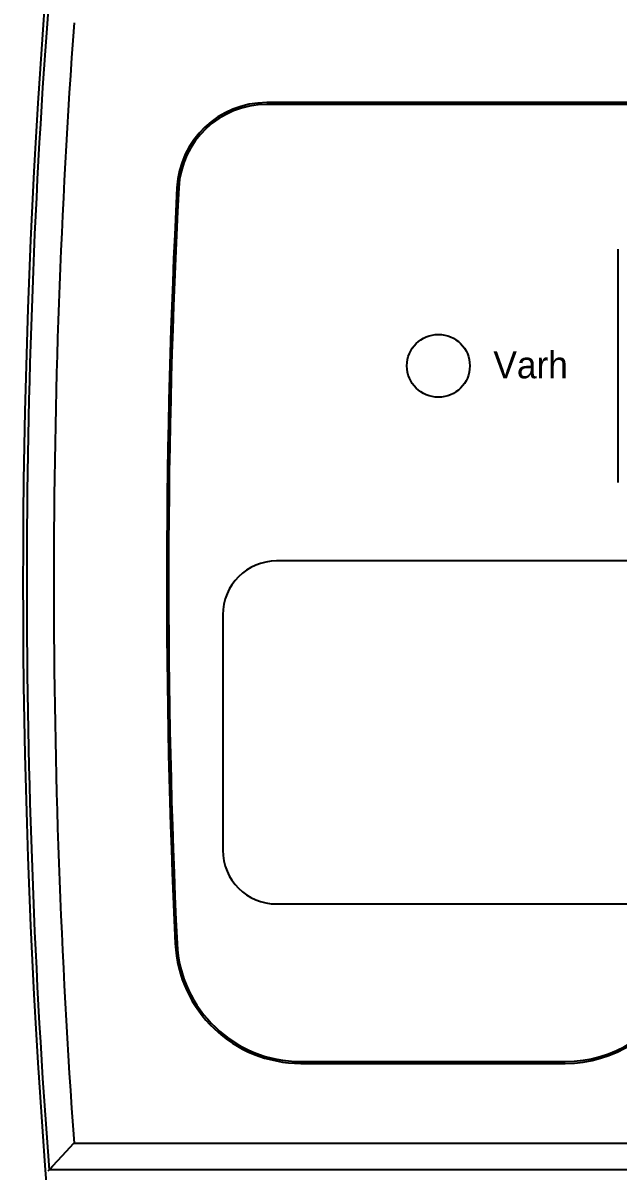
# Model space of a CAD drawing. Header units: millimetres. Extents: x 0 to 210250, y 0 to 148500.
# Drawn here: x 23511 to 25829, y 124478 to 128952 of the extents above; entities that cross this region are included whole.
import ezdxf

# ---------------------------------------------------------------- set-up
doc = ezdxf.new("R2010")
doc.units = ezdxf.units.MM
doc.header["$LTSCALE"] = 250
doc.header["$MEASUREMENT"] = 0
doc.layers.add('원격검침', color=3, linetype='Continuous')
doc.styles.add('울릉도M', font='')
doc.styles.get('울릉도M').set_extended_font_data('HY울릉도L')

msp = doc.modelspace()

# ---------------------------------------------------------------- linework, layer by layer
at = {"layer": '원격검침', "color": 3}
for p, q in [((30540.7, 128641.6), (24460.1, 128641.6)), ((30540.7, 128634.6), (24460.1, 128634.6)), ((25828.5, 127160.7), (25828.5, 128070.5)), ((26397, 126855.2), (24498.9, 126855.2)), ((24288.9, 126645.3), (24288.9, 125728.5)), ((30517.4, 125518.5), (24498.9, 125518.5)), ((24593.3, 124904.5), (25623.1, 124904.5)), ((24593.3, 124897.5), (25623.1, 124897.5)), ((23679.6, 124554.6), (23709.4, 124586.7)), ((23709.4, 124586.7), (23709.8, 124587.1)), ((23709.8, 124587.1), (27087, 124587.1)), ((23626, 124496.9), (23646.2, 124518.7)), ((23646.2, 124518.7), (23679.6, 124554.6)), ((23612.3, 124482.2), (23608.1, 124477.6)), ((23612.3, 124482.2), (23616.1, 124486.3)), ((27087, 124482.2), (23612.3, 124482.2)), ((23616.1, 124486.3), (23626, 124496.9))]:
    msp.add_line(p, q, dxfattribs=at)
msp.add_circle((25128.7, 127615.6), 122.5, dxfattribs=at)
for centre, radius, start, end in [((53743.4, 126769.5), 30232.6, 171.88762, 188.11238), ((53743.4, 126769.5), 30232.6, 171.88763, 188.11237), ((53743.4, 126769.5), 30217.8, 175.65881, 184.34119), ((53743.4, 126769.5), 30112.8, 175.84393, 184.15607), ((24460.1, 128291.6), 349.9, 90, 177.0245), ((24460.1, 128291.6), 342.9, 90, 177.0245), ((53743.4, 126769.5), 29672.7, 177.02448, 182.71466), ((53743.4, 126769.5), 29665.8, 177.02448, 182.71466), ((24498.9, 126645.3), 209.9, 90, 180), ((24498.9, 125728.5), 209.9, 180, 270), ((24593.3, 125387.4), 489.9, 182.7147, 270), ((24593.3, 125387.4), 482.9, 182.7147, 270), ((25623.1, 125387.4), 482.9, 270, 334.6231), ((25623.1, 125387.4), 489.9, 270, 334.6231)]:
    msp.add_arc(centre, radius, start, end, dxfattribs=at)

# ---------------------------------------------------------------- texts
at = {"layer": '원격검침', "color": 3, "style": '울릉도M'}
msp.add_text('Varh', height=104.97, dxfattribs=at).set_placement((25343.1, 127566.9))

doc.saveas('drawing.dxf')
